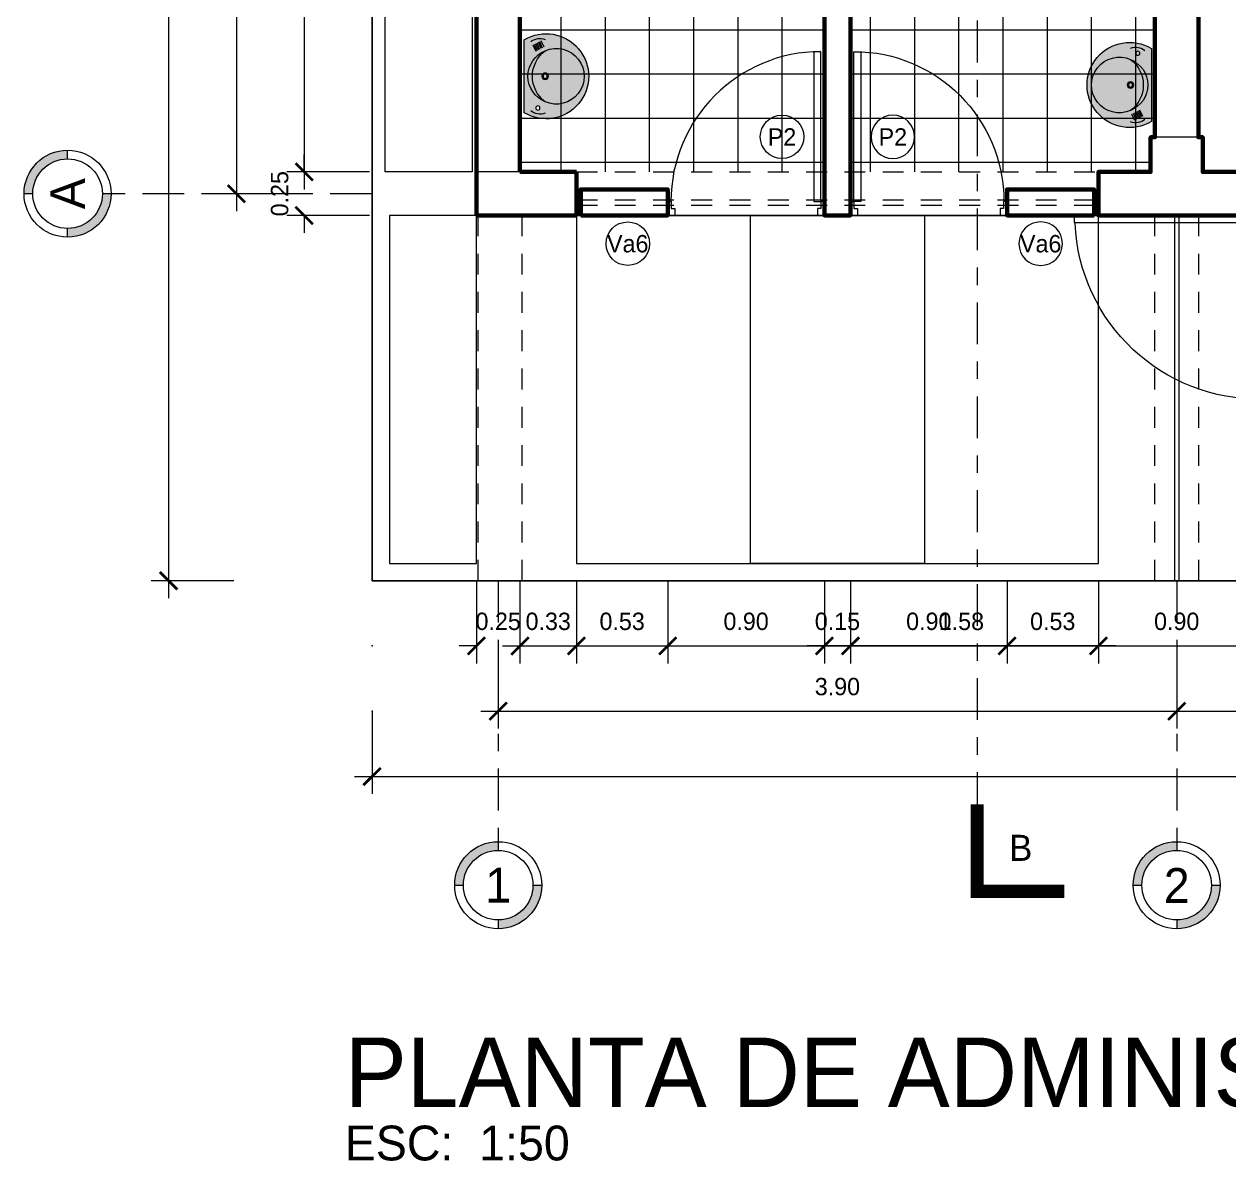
# Model space of a CAD drawing. Header units: millimetres. Extents: x 84 to 2740, y 103 to 1679.
# Drawn here: x 84.8 to 91.73, y 125.68 to 132.21 of the extents above; entities that cross this region are included whole.
import ezdxf
from ezdxf.enums import TextEntityAlignment as Align

# ---------------------------------------------------------------- set-up
doc = ezdxf.new("R2010")
doc.units = ezdxf.units.MM
doc.linetypes.add('ACAD_ISO02W100', pattern=[15, 12, -3])
doc.linetypes.add('ACAD_ISO04W100', pattern=[30, 24, -3, 0, -3])
for name, color, linetype, lineweight in [('A- APARATOS SANITARIOS', 180, 'Continuous', 5), ('A-APARTO.SANITARIOS', 170, 'Continuous', 5), ('A-BURBUJA DE VANOS', 32, 'Continuous', 5), ('A-CERAMICA', 142, 'Continuous', 5), ('A-COLUMNAS.', 52, 'Continuous', 5), ('A-COTAS EXTERIORES', 30, 'Continuous', 5), ('A-EJES', 144, 'ACAD_ISO04W100', 5), ('A-LINEA DE CORTE', 102, 'ACAD_ISO04W100', 5), ('A-MUROS ALTOS', 164, 'Continuous', 60), ('A-PROYECCION', 50, 'ACAD_ISO02W100', 5), ('A-PUERTAS', 36, 'Continuous', 5), ('A-VEREDA', 86, 'Continuous', 5)]:
    doc.layers.add(name, color=color, linetype=linetype, lineweight=lineweight)
doc.styles.add('ROYER', font='')
doc.styles.get('ROYER').set_extended_font_data('Bahnschrift Light')
doc.dimstyles.new('ROYER_50_PLANTA', dxfattribs={"dimtxt": 0.1, "dimasz": 0.1, "dimexe": 0.1, "dimexo": 0, "dimgap": 0.09, "dimtad": 1, "dimzin": 0, "dimdsep": 46, "dimtxsty": 'ROYER', "dimblk": 'ARCHTICK', "dimcen": 0.09, "dimdle": 0.1, "dimclrd": 256, "dimclre": 256, "dimadec": 0, "dimazin": 0, "dimtfac": 1, "dimtix": 1, "dimtofl": 0, "dimtmove": 0, "dimatfit": 3, "dimfxl": 0.375, "dimfxlon": 1, "dimtolj": 1, "dimtzin": 0, "dimlwd": -1, "dimlwe": -1, "dimarcsym": 0})

# ---------------------------------------------------------------- blocks, each defined once
blk = doc.blocks.new('*U12')
at = {"layer": 'A-PUERTAS'}
for points in [[(0.86, 0), (0.86, 0.86), (0.82, 0.86), (0.82, 0)], [(0.02, -0.04), (0.02, -0.08), (-0.02, -0.08), (-0.02, 0), (0, 0), (0, -0.04)], [(0.84, -0.04), (0.84, -0.08), (0.88, -0.08), (0.88, 0), (0.86, 0), (0.86, -0.04)]]:
    blk.add_lwpolyline(points, close=True, dxfattribs=at)
blk.add_arc((0.86, 0), 0.862, 90, 180, dxfattribs=at)
blk = doc.blocks.new('*U4')
at = {"layer": 'A-PUERTAS'}
for points in [[(0.02, 0), (-1.04, 0), (-1.04, 0.04), (0.02, 0.04)], [(0.04, -0.04), (0.04, -0.08), (0, -0.08), (0, 0), (0.02, 0), (0.02, -0.04)], [(1.06, -0.04), (1.06, -0.08), (1.1, -0.08), (1.1, 0), (1.08, 0), (1.08, -0.04)]]:
    blk.add_lwpolyline(points, close=True, dxfattribs=at)
blk.add_arc((0.0215, -0.0005), 1.0565, 0.02611, 177.5854, dxfattribs=at)
blk = doc.blocks.new('LAVADERO DE BAÑO')
for p, q in [((0.1465, 0.0741), (0.1829, 0.058)), ((0.1507, 0.0818), (0.1871, 0.0657)), ((0.1549, 0.0895), (0.1913, 0.0734)), ((0.1591, 0.0972), (0.1955, 0.0811)), ((0.1619, 0.1048), (0.1983, 0.0888)), ((0.1668, 0.1139), (0.2032, 0.0979)), ((-0.21, 0), (0.21, 0)), ((0.1424, 0.0678), (0.1787, 0.0517))]:
    blk.add_line(p, q)
for centre, radius in [((0, 0.12), 0.0185), ((-0.1825, 0.0782), 0.0118), ((0, 0.12), 0.0123)]:
    blk.add_circle(centre, radius)
for centre, radius, start, end in [((0, 0.1255), 0.2446, 329.14395, 210.85605), ((0, 0.1843), 0.16, 336.31061, 203.68939), ((-0.1347, 0.09), 0.0828, 159.12282, 219.82627), ((0, 0.1793), 0.1581, 202.02504, 337.97496), ((0, 0.23), 0.1832, 216.88541, 323.11459), ((0.1347, 0.09), 0.0828, 320.17373, 20.87718)]:
    blk.add_arc(centre, radius, start, end)
blk = doc.blocks.new('LAVADERO DEL BAÑO1')
h = blk.add_hatch(color=256)
h.dxf.hatch_style = 1
edge = h.paths.add_edge_path(flags=16)
edge.add_arc((0.12, 0), 0.0185, 0, 360)
edge = h.paths.add_edge_path(flags=16)
edge.add_arc((0.12, 0), 0.0123, 0, 360)
edge = h.paths.add_edge_path(flags=16)
edge.add_line((0.0678, 0.1424), (0.0517, 0.1787))
edge = h.paths.add_edge_path(flags=16)
edge.add_line((0.0741, 0.1465), (0.058, 0.1829))
edge = h.paths.add_edge_path(flags=16)
edge.add_line((0.0818, 0.1507), (0.0657, 0.1871))
edge = h.paths.add_edge_path(flags=16)
edge.add_line((0.0895, 0.1549), (0.0734, 0.1913))
edge = h.paths.add_edge_path(flags=16)
edge.add_line((0.0972, 0.1591), (0.0811, 0.1955))
edge = h.paths.add_edge_path(flags=16)
edge.add_line((0.1048, 0.1619), (0.0888, 0.1983))
edge = h.paths.add_edge_path(flags=16)
edge.add_line((0.1139, 0.1668), (0.0979, 0.2032))
edge = h.paths.add_edge_path(flags=17)
edge.add_line((0, -0.21), (0, 0.21))
edge = h.paths.add_edge_path()
edge.add_arc((0.1255, 0), 0.2446, 239.14395, 480.85605)
edge = h.paths.add_edge_path(flags=16)
edge.add_arc((0.09, 0.1347), 0.0828, 69.12282, 129.82627)
edge = h.paths.add_edge_path(flags=16)
edge.add_arc((0.0782, -0.1825), 0.0118, 0, 360)
edge = h.paths.add_edge_path(flags=16)
edge.add_arc((0.09, -0.1347), 0.0828, 230.17373, 290.87718)
edge = h.paths.add_edge_path(flags=16)
edge.add_arc((0.1793, 0), 0.1581, 112.02504, 247.97496)
edge = h.paths.add_edge_path(flags=16)
edge.add_arc((0.23, 0), 0.1832, 126.88541, 233.11459)
edge = h.paths.add_edge_path(flags=16)
edge.add_arc((0.1843, 0), 0.16, 246.31061, 473.68939)
at = {"true_color": 0xffffff}
h = blk.add_hatch(color=7, dxfattribs=at)
h.dxf.hatch_style = 1
h.paths.add_polyline_path([(0, 0.21), (0, -0.21, 1.762325)])
h.paths.add_polyline_path([(0.12, 0.1465, -1.530765), (0.12, -0.1465, -0.674191)], flags=16)
h.paths.add_polyline_path([(0.1385, 0, -1), (0.1015, 0, -1)], flags=0)
h.paths.add_polyline_path([(0.1323, 0, -1), (0.1077, 0, -1)], flags=0)
h.paths.add_polyline_path([(0.09, -0.1825, -1), (0.0664, -0.1825, -1)], flags=16)
h.paths.add_polyline_path([(0.12, 0.1465, 0.674191), (0.12, -0.1465, -0.499831)], flags=16)
h.paths.add_polyline_path([(0.12, 0.1465, 0.499831), (0.12, -0.1465, 1.530765)], flags=16)
at = {"ltscale": 0.05, "xscale": -1, "rotation": 270}
blk.add_blockref('LAVADERO DE BAÑO', (0, 0), dxfattribs=at)
blk = doc.blocks.new('*U22')
at = {"layer": 'A-EJES'}
h = blk.add_hatch(color=256, dxfattribs=at)
h.dxf.hatch_style = 1
h.paths.add_polyline_path([(0, -12.85), (0, -12.9, 0.414214), (0.25, -12.65), (0.2, -12.65, -0.414214)], flags=17)
h.paths.add_polyline_path([(-0.25, -12.65), (-0.2, -12.65, -0.414214), (0, -12.45), (0, -12.4, 0.414214)])
at = {"layer": 'A-EJES', "ltscale": 0.01}
blk.add_line((0, -10.9), (0, -12.4), dxfattribs=at)
at = {"layer": 'A-EJES'}
for p, q in [((0, -12.4), (0, -12.45)), ((-0.25, -12.65), (-0.2, -12.65)), ((0.2, -12.65), (0.25, -12.65)), ((0, -12.85), (0, -12.9))]:
    blk.add_line(p, q, dxfattribs=at)
for radius in [0.25, 0.2]:
    blk.add_circle((0, -12.65), radius, dxfattribs=at)
at = {"layer": 'A-EJES', "style": 'ROYER'}
for tag, p in [('EJE1', (0, 1.75)), ('EJE2', (0, -12.65))]:
    blk.add_attdef(tag, text='', height=0.2, dxfattribs=at).set_placement(p, align=Align.MIDDLE)
blk = doc.blocks.new('_ArchTick')
at = {"color": 0, "linetype": 'ByBlock', "const_width": 0.15}
blk.add_lwpolyline([(-0.5, -0.5), (0.5, 0.5)], dxfattribs=at)
blk = doc.blocks.new('*D54')
at = {"layer": 'A-COTAS EXTERIORES', "transparency": 16777216}
for p, q in [((89.4038, 129.0136), (89.4038, 128.5386)), ((89.5538, 129.0136), (89.5538, 128.5386)), ((89.4038, 128.6386), (89.3038, 128.6386)), ((89.5538, 128.6386), (89.6538, 128.6386))]:
    blk.add_line(p, q, dxfattribs=at)
at = {"layer": 'Defpoints', "color": 0, "transparency": 16777216}
for p in [(89.4038, 131.1136), (89.5538, 131.1136), (89.5538, 128.6386)]:
    blk.add_point(p, dxfattribs=at)
at = {"layer": 'A-COTAS EXTERIORES', "transparency": 16777216, "xscale": 0.1, "yscale": 0.1, "zscale": 0.1}
blk.add_blockref('_ArchTick', (89.4038, 128.6386), dxfattribs=at)
at = {"layer": 'A-COTAS EXTERIORES', "transparency": 16777216, "xscale": 0.1, "yscale": 0.1, "zscale": 0.1, "rotation": 180}
blk.add_blockref('_ArchTick', (89.5538, 128.6386), dxfattribs=at)
at = {"layer": 'A-COTAS EXTERIORES', "color": 0, "transparency": 16777216, "insert": (89.4788, 128.7797), "char_height": 0.1, "attachment_point": 5, "style": 'ROYER'}
blk.add_mtext('\\A1;0.15', dxfattribs=at)
blk = doc.blocks.new('*D55')
at = {"layer": 'A-COTAS EXTERIORES', "transparency": 16777216}
for p, q in [((90.4538, 129.0136), (90.4538, 128.5386)), ((90.9788, 129.0136), (90.9788, 128.5386)), ((90.3538, 128.6386), (91.0788, 128.6386))]:
    blk.add_line(p, q, dxfattribs=at)
at = {"layer": 'Defpoints', "color": 0, "transparency": 16777216}
for p in [(90.4538, 131.1136), (90.9788, 131.1136), (90.9788, 128.6386)]:
    blk.add_point(p, dxfattribs=at)
at = {"layer": 'A-COTAS EXTERIORES', "transparency": 16777216, "xscale": 0.1, "yscale": 0.1, "zscale": 0.1, "rotation": 180}
blk.add_blockref('_ArchTick', (90.4538, 128.6386), dxfattribs=at)
at = {"layer": 'A-COTAS EXTERIORES', "transparency": 16777216, "xscale": 0.1, "yscale": 0.1, "zscale": 0.1}
blk.add_blockref('_ArchTick', (90.9788, 128.6386), dxfattribs=at)
at = {"layer": 'A-COTAS EXTERIORES', "color": 0, "transparency": 16777216, "insert": (90.7163, 128.7797), "char_height": 0.1, "attachment_point": 5, "style": 'ROYER'}
blk.add_mtext('\\A1;0.53', dxfattribs=at)
blk = doc.blocks.new('*D65')
at = {"layer": 'A-COTAS EXTERIORES', "transparency": 16777216}
for p, q in [((87.5288, 140.6636), (87.5288, 140.7636)), ((91.4288, 140.2886), (91.4288, 140.7636)), ((87.4288, 140.6636), (91.5288, 140.6636))]:
    blk.add_line(p, q, dxfattribs=at)
at = {"layer": 'Defpoints', "color": 0, "transparency": 16777216}
for p in [(87.5288, 140.6636), (91.4288, 140.6636), (91.4288, 131.1136)]:
    blk.add_point(p, dxfattribs=at)
at = {"layer": 'A-COTAS EXTERIORES', "transparency": 16777216, "xscale": 0.1, "yscale": 0.1, "zscale": 0.1, "rotation": 180}
blk.add_blockref('_ArchTick', (87.5288, 140.6636), dxfattribs=at)
at = {"layer": 'A-COTAS EXTERIORES', "transparency": 16777216, "xscale": 0.1, "yscale": 0.1, "zscale": 0.1}
blk.add_blockref('_ArchTick', (91.4288, 140.6636), dxfattribs=at)
at = {"layer": 'A-COTAS EXTERIORES', "color": 0, "transparency": 16777216, "insert": (89.4788, 140.8047), "char_height": 0.1, "attachment_point": 5, "style": 'ROYER'}
blk.add_mtext('\\A1;3.90', dxfattribs=at)
blk = doc.blocks.new('*D66')
at = {"layer": 'A-COTAS EXTERIORES', "transparency": 16777216}
for p, q in [((91.4288, 140.2886), (91.4288, 140.7636)), ((95.3288, 140.2886), (95.3288, 140.7636)), ((91.3288, 140.6636), (95.4288, 140.6636))]:
    blk.add_line(p, q, dxfattribs=at)
at = {"layer": 'Defpoints', "color": 0, "transparency": 16777216}
for p in [(95.3288, 140.6636), (95.3288, 139.9136), (91.4288, 131.1136)]:
    blk.add_point(p, dxfattribs=at)
at = {"layer": 'A-COTAS EXTERIORES', "transparency": 16777216, "xscale": 0.1, "yscale": 0.1, "zscale": 0.1, "rotation": 180}
blk.add_blockref('_ArchTick', (91.4288, 140.6636), dxfattribs=at)
at = {"layer": 'A-COTAS EXTERIORES', "transparency": 16777216, "xscale": 0.1, "yscale": 0.1, "zscale": 0.1}
blk.add_blockref('_ArchTick', (95.3288, 140.6636), dxfattribs=at)
at = {"layer": 'A-COTAS EXTERIORES', "color": 0, "transparency": 16777216, "insert": (93.3788, 140.8047), "char_height": 0.1, "attachment_point": 5, "style": 'ROYER'}
blk.add_mtext('\\A1;3.90', dxfattribs=at)
blk = doc.blocks.new('*D44')
at = {"layer": 'A-COTAS EXTERIORES', "transparency": 16777216}
for p, q in [((87.4038, 129.0136), (87.4038, 128.5386)), ((87.6538, 129.0136), (87.6538, 128.5386)), ((87.4038, 128.6386), (87.3038, 128.6386)), ((87.6538, 128.6386), (87.7538, 128.6386))]:
    blk.add_line(p, q, dxfattribs=at)
at = {"layer": 'Defpoints', "color": 0, "transparency": 16777216}
for p in [(87.4038, 131.3636), (87.6538, 131.3636), (87.6538, 128.6386)]:
    blk.add_point(p, dxfattribs=at)
at = {"layer": 'A-COTAS EXTERIORES', "transparency": 16777216, "xscale": 0.1, "yscale": 0.1, "zscale": 0.1}
blk.add_blockref('_ArchTick', (87.4038, 128.6386), dxfattribs=at)
at = {"layer": 'A-COTAS EXTERIORES', "transparency": 16777216, "xscale": 0.1, "yscale": 0.1, "zscale": 0.1, "rotation": 180}
blk.add_blockref('_ArchTick', (87.6538, 128.6386), dxfattribs=at)
at = {"layer": 'A-COTAS EXTERIORES', "color": 0, "transparency": 16777216, "insert": (87.5288, 128.7797), "char_height": 0.1, "attachment_point": 5, "style": 'ROYER'}
blk.add_mtext('\\A1;0.25', dxfattribs=at)
blk = doc.blocks.new('*D76')
at = {"layer": 'A-COTAS EXTERIORES', "transparency": 16777216}
for p, q in [((87.6538, 129.0136), (87.6538, 128.5386)), ((87.9788, 129.0136), (87.9788, 128.5386)), ((87.5538, 128.6386), (88.0788, 128.6386))]:
    blk.add_line(p, q, dxfattribs=at)
at = {"layer": 'Defpoints', "color": 0, "transparency": 16777216}
for p in [(87.6538, 131.3636), (87.9788, 131.3636), (87.9788, 128.6386)]:
    blk.add_point(p, dxfattribs=at)
at = {"layer": 'A-COTAS EXTERIORES', "transparency": 16777216, "xscale": 0.1, "yscale": 0.1, "zscale": 0.1, "rotation": 180}
blk.add_blockref('_ArchTick', (87.6538, 128.6386), dxfattribs=at)
at = {"layer": 'A-COTAS EXTERIORES', "transparency": 16777216, "xscale": 0.1, "yscale": 0.1, "zscale": 0.1}
blk.add_blockref('_ArchTick', (87.9788, 128.6386), dxfattribs=at)
at = {"layer": 'A-COTAS EXTERIORES', "color": 0, "transparency": 16777216, "insert": (87.8163, 128.7797), "char_height": 0.1, "attachment_point": 5, "style": 'ROYER'}
blk.add_mtext('\\A1;0.33', dxfattribs=at)
blk = doc.blocks.new('*D77')
at = {"layer": 'A-COTAS EXTERIORES', "transparency": 16777216}
for p, q in [((87.9788, 129.0136), (87.9788, 128.5386)), ((88.5038, 129.0136), (88.5038, 128.5386)), ((87.8788, 128.6386), (88.6038, 128.6386))]:
    blk.add_line(p, q, dxfattribs=at)
at = {"layer": 'Defpoints', "color": 0, "transparency": 16777216}
for p in [(87.9788, 131.3636), (88.5038, 131.1136), (88.5038, 128.6386)]:
    blk.add_point(p, dxfattribs=at)
at = {"layer": 'A-COTAS EXTERIORES', "transparency": 16777216, "xscale": 0.1, "yscale": 0.1, "zscale": 0.1, "rotation": 180}
blk.add_blockref('_ArchTick', (87.9788, 128.6386), dxfattribs=at)
at = {"layer": 'A-COTAS EXTERIORES', "transparency": 16777216, "xscale": 0.1, "yscale": 0.1, "zscale": 0.1}
blk.add_blockref('_ArchTick', (88.5038, 128.6386), dxfattribs=at)
at = {"layer": 'A-COTAS EXTERIORES', "color": 0, "transparency": 16777216, "insert": (88.2413, 128.7797), "char_height": 0.1, "attachment_point": 5, "style": 'ROYER'}
blk.add_mtext('\\A1;0.53', dxfattribs=at)
blk = doc.blocks.new('*D78')
at = {"layer": 'A-COTAS EXTERIORES', "transparency": 16777216}
for p, q in [((88.5038, 129.0136), (88.5038, 128.5386)), ((89.4038, 129.0136), (89.4038, 128.5386)), ((88.4038, 128.6386), (89.5038, 128.6386))]:
    blk.add_line(p, q, dxfattribs=at)
at = {"layer": 'Defpoints', "color": 0, "transparency": 16777216}
for p in [(88.5038, 131.1136), (89.4038, 131.1136), (89.4038, 128.6386)]:
    blk.add_point(p, dxfattribs=at)
at = {"layer": 'A-COTAS EXTERIORES', "transparency": 16777216, "xscale": 0.1, "yscale": 0.1, "zscale": 0.1, "rotation": 180}
blk.add_blockref('_ArchTick', (88.5038, 128.6386), dxfattribs=at)
at = {"layer": 'A-COTAS EXTERIORES', "transparency": 16777216, "xscale": 0.1, "yscale": 0.1, "zscale": 0.1}
blk.add_blockref('_ArchTick', (89.4038, 128.6386), dxfattribs=at)
at = {"layer": 'A-COTAS EXTERIORES', "color": 0, "transparency": 16777216, "insert": (88.9538, 128.7797), "char_height": 0.1, "attachment_point": 5, "style": 'ROYER'}
blk.add_mtext('\\A1;0.90', dxfattribs=at)
blk = doc.blocks.new('*D79')
at = {"layer": 'A-COTAS EXTERIORES', "transparency": 16777216}
for p, q in [((89.5538, 129.0136), (89.5538, 128.5386)), ((90.4538, 129.0136), (90.4538, 128.5386)), ((89.4538, 128.6386), (90.5538, 128.6386))]:
    blk.add_line(p, q, dxfattribs=at)
at = {"layer": 'Defpoints', "color": 0, "transparency": 16777216}
for p in [(89.5538, 131.1136), (90.4538, 131.1136), (90.4538, 128.6386)]:
    blk.add_point(p, dxfattribs=at)
at = {"layer": 'A-COTAS EXTERIORES', "transparency": 16777216, "xscale": 0.1, "yscale": 0.1, "zscale": 0.1, "rotation": 180}
blk.add_blockref('_ArchTick', (89.5538, 128.6386), dxfattribs=at)
at = {"layer": 'A-COTAS EXTERIORES', "transparency": 16777216, "xscale": 0.1, "yscale": 0.1, "zscale": 0.1}
blk.add_blockref('_ArchTick', (90.4538, 128.6386), dxfattribs=at)
at = {"layer": 'A-COTAS EXTERIORES', "color": 0, "transparency": 16777216, "insert": (90.0038, 128.7797), "char_height": 0.1, "attachment_point": 5, "style": 'ROYER'}
blk.add_mtext('\\A1;0.90', dxfattribs=at)
blk = doc.blocks.new('*D80')
at = {"layer": 'A-COTAS EXTERIORES', "transparency": 16777216}
for p, q in [((89.4038, 129.0136), (89.4038, 128.5386)), ((90.9788, 129.0136), (90.9788, 128.5386)), ((91.0788, 128.6386), (89.3038, 128.6386))]:
    blk.add_line(p, q, dxfattribs=at)
at = {"layer": 'Defpoints', "color": 0, "transparency": 16777216}
for p in [(89.4038, 136.1136), (90.9788, 131.1136), (89.4038, 128.6386)]:
    blk.add_point(p, dxfattribs=at)
at = {"layer": 'A-COTAS EXTERIORES', "transparency": 16777216, "xscale": 0.1, "yscale": 0.1, "zscale": 0.1, "rotation": 180}
blk.add_blockref('_ArchTick', (89.4038, 128.6386), dxfattribs=at)
at = {"layer": 'A-COTAS EXTERIORES', "transparency": 16777216, "xscale": 0.1, "yscale": 0.1, "zscale": 0.1}
blk.add_blockref('_ArchTick', (90.9788, 128.6386), dxfattribs=at)
at = {"layer": 'A-COTAS EXTERIORES', "color": 0, "transparency": 16777216, "insert": (90.1913, 128.7797), "char_height": 0.1, "attachment_point": 5, "style": 'ROYER'}
blk.add_mtext('\\A1;1.58', dxfattribs=at)
blk = doc.blocks.new('*D92')
at = {"layer": 'A-COTAS EXTERIORES', "transparency": 16777216}
for p, q in [((87.5288, 128.6386), (87.5288, 128.1636)), ((91.4288, 128.6386), (91.4288, 128.1636)), ((87.4288, 128.2636), (91.5288, 128.2636))]:
    blk.add_line(p, q, dxfattribs=at)
at = {"layer": 'Defpoints', "color": 0, "transparency": 16777216}
for p in [(87.5288, 129.0136), (91.4288, 129.0136), (91.4288, 128.2636)]:
    blk.add_point(p, dxfattribs=at)
at = {"layer": 'A-COTAS EXTERIORES', "transparency": 16777216, "xscale": 0.1, "yscale": 0.1, "zscale": 0.1, "rotation": 180}
blk.add_blockref('_ArchTick', (87.5288, 128.2636), dxfattribs=at)
at = {"layer": 'A-COTAS EXTERIORES', "transparency": 16777216, "xscale": 0.1, "yscale": 0.1, "zscale": 0.1}
blk.add_blockref('_ArchTick', (91.4288, 128.2636), dxfattribs=at)
at = {"layer": 'A-COTAS EXTERIORES', "color": 0, "transparency": 16777216, "insert": (89.4788, 128.4047), "char_height": 0.1, "attachment_point": 5, "style": 'ROYER'}
blk.add_mtext('\\A1;3.90', dxfattribs=at)
blk = doc.blocks.new('*D93')
at = {"layer": 'A-COTAS EXTERIORES', "transparency": 16777216}
for p, q in [((91.4288, 128.6386), (91.4288, 128.1636)), ((95.3288, 128.2636), (95.3288, 128.3636)), ((91.3288, 128.2636), (95.4288, 128.2636))]:
    blk.add_line(p, q, dxfattribs=at)
at = {"layer": 'Defpoints', "color": 0, "transparency": 16777216}
for p in [(91.4288, 129.0136), (95.3288, 128.2636), (95.3288, 128.2636)]:
    blk.add_point(p, dxfattribs=at)
at = {"layer": 'A-COTAS EXTERIORES', "transparency": 16777216, "xscale": 0.1, "yscale": 0.1, "zscale": 0.1, "rotation": 180}
blk.add_blockref('_ArchTick', (91.4288, 128.2636), dxfattribs=at)
at = {"layer": 'A-COTAS EXTERIORES', "transparency": 16777216, "xscale": 0.1, "yscale": 0.1, "zscale": 0.1}
blk.add_blockref('_ArchTick', (95.3288, 128.2636), dxfattribs=at)
at = {"layer": 'A-COTAS EXTERIORES', "color": 0, "transparency": 16777216, "insert": (93.3788, 128.4047), "char_height": 0.1, "attachment_point": 5, "style": 'ROYER'}
blk.add_mtext('\\A1;3.90', dxfattribs=at)
blk = doc.blocks.new('*D102')
at = {"layer": 'A-COTAS EXTERIORES', "transparency": 16777216}
for p, q in [((86.414, 131.3636), (86.414, 131.4636)), ((86.789, 131.3636), (86.314, 131.3636)), ((86.789, 131.1136), (86.314, 131.1136)), ((86.414, 131.1136), (86.414, 131.0136))]:
    blk.add_line(p, q, dxfattribs=at)
at = {"layer": 'Defpoints', "color": 0, "transparency": 16777216}
for p in [(87.4038, 131.3636), (86.414, 131.1136), (87.4144, 131.1136)]:
    blk.add_point(p, dxfattribs=at)
at = {"layer": 'A-COTAS EXTERIORES', "transparency": 16777216, "xscale": 0.1, "yscale": 0.1, "zscale": 0.1}
for p, rotation in [((86.414, 131.3636), 270), ((86.414, 131.1136), 90)]:
    blk.add_blockref('_ArchTick', p, dxfattribs=dict(at, rotation=rotation))
at = {"layer": 'A-COTAS EXTERIORES', "color": 0, "transparency": 16777216, "insert": (86.273, 131.2386), "char_height": 0.1, "attachment_point": 5, "rotation": 90, "style": 'ROYER'}
blk.add_mtext('\\A1;0.25', dxfattribs=at)
blk = doc.blocks.new('*D103')
at = {"layer": 'A-COTAS EXTERIORES', "transparency": 16777216}
for p, q in [((86.8038, 128.2636), (86.8038, 127.7886)), ((111.6538, 128.2636), (111.6538, 127.7886)), ((86.7038, 127.8886), (111.7538, 127.8886))]:
    blk.add_line(p, q, dxfattribs=at)
at = {"layer": 'Defpoints', "color": 0, "transparency": 16777216}
for p in [(86.8038, 129.0136), (111.6538, 129.0136), (111.6538, 127.8886)]:
    blk.add_point(p, dxfattribs=at)
at = {"layer": 'A-COTAS EXTERIORES', "transparency": 16777216, "xscale": 0.1, "yscale": 0.1, "zscale": 0.1, "rotation": 180}
blk.add_blockref('_ArchTick', (86.8038, 127.8886), dxfattribs=at)
at = {"layer": 'A-COTAS EXTERIORES', "transparency": 16777216, "xscale": 0.1, "yscale": 0.1, "zscale": 0.1}
blk.add_blockref('_ArchTick', (111.6538, 127.8886), dxfattribs=at)
at = {"layer": 'A-COTAS EXTERIORES', "color": 0, "transparency": 16777216, "insert": (99.2288, 128.0297), "char_height": 0.1, "attachment_point": 5, "style": 'ROYER'}
blk.add_mtext('\\A1;24.85', dxfattribs=at)
blk = doc.blocks.new('*U26')
at = {"layer": 'A-EJES'}
h = blk.add_hatch(color=256, dxfattribs=at)
h.dxf.hatch_style = 1
h.paths.add_polyline_path([(0.2, 1.75), (0.25, 1.75, 0.414214), (0, 2), (0, 1.95, -0.414214)], flags=17)
h.paths.add_polyline_path([(0, 1.5), (0, 1.55, -0.414214), (-0.2, 1.75), (-0.25, 1.75, 0.414214)])
for p, q in [((0, 1.95), (0, 2)), ((-0.25, 1.75), (-0.2, 1.75)), ((0.2, 1.75), (0.25, 1.75)), ((0, 1.5), (0, 1.55))]:
    blk.add_line(p, q, dxfattribs=at)
at = {"layer": 'A-EJES', "ltscale": 0.01}
blk.add_line((0, 0), (0, 1.5), dxfattribs=at)
at = {"layer": 'A-EJES'}
for radius in [0.25, 0.2]:
    blk.add_circle((0, 1.75), radius, dxfattribs=at)
at = {"layer": 'A-EJES', "style": 'ROYER'}
for tag, p in [('EJE1', (0, 1.75)), ('EJE2', (0, -26.6))]:
    blk.add_attdef(tag, text='', height=0.2, dxfattribs=at).set_placement(p, align=Align.MIDDLE)
blk = doc.blocks.new('*D104')
at = {"layer": 'A-COTAS EXTERIORES', "transparency": 16777216}
for p, q in [((86.414, 134.7136), (86.414, 131.2636)), ((86.789, 134.6136), (86.314, 134.6136)), ((86.789, 131.3636), (86.314, 131.3636))]:
    blk.add_line(p, q, dxfattribs=at)
at = {"layer": 'Defpoints', "color": 0, "transparency": 16777216}
for p in [(88.2538, 134.6136), (86.414, 131.3636), (87.6538, 131.3636)]:
    blk.add_point(p, dxfattribs=at)
at = {"layer": 'A-COTAS EXTERIORES', "transparency": 16777216, "xscale": 0.1, "yscale": 0.1, "zscale": 0.1}
for p, rotation in [((86.414, 134.6136), 90), ((86.414, 131.3636), 270)]:
    blk.add_blockref('_ArchTick', p, dxfattribs=dict(at, rotation=rotation))
at = {"layer": 'A-COTAS EXTERIORES', "color": 0, "transparency": 16777216, "insert": (86.273, 132.9886), "char_height": 0.1, "attachment_point": 5, "rotation": 90, "style": 'ROYER'}
blk.add_mtext('\\A1;3.25', dxfattribs=at)
blk = doc.blocks.new('*D105')
at = {"layer": 'A-COTAS EXTERIORES', "transparency": 16777216}
for p, q in [((86.0242, 138.9886), (86.0242, 131.1386)), ((86.3992, 138.8886), (85.9242, 138.8886)), ((86.3992, 131.2386), (85.9242, 131.2386))]:
    blk.add_line(p, q, dxfattribs=at)
at = {"layer": 'Defpoints', "color": 0, "transparency": 16777216}
for p in [(87.6913, 138.8886), (86.0242, 131.2386), (87.6913, 131.2386)]:
    blk.add_point(p, dxfattribs=at)
at = {"layer": 'A-COTAS EXTERIORES', "transparency": 16777216, "xscale": 0.1, "yscale": 0.1, "zscale": 0.1}
for p, rotation in [((86.0242, 138.8886), 90), ((86.0242, 131.2386), 270)]:
    blk.add_blockref('_ArchTick', p, dxfattribs=dict(at, rotation=rotation))
at = {"layer": 'A-COTAS EXTERIORES', "color": 0, "transparency": 16777216, "insert": (85.8832, 135.0636), "char_height": 0.1, "attachment_point": 5, "rotation": 90, "style": 'ROYER'}
blk.add_mtext('\\A1;7.65', dxfattribs=at)
blk = doc.blocks.new('*D43')
at = {"layer": 'A-COTAS EXTERIORES', "transparency": 16777216}
for p, q in [((85.6344, 139.1136), (85.6344, 128.9136)), ((86.0094, 139.0136), (85.5344, 139.0136)), ((86.0094, 129.0136), (85.5344, 129.0136))]:
    blk.add_line(p, q, dxfattribs=at)
at = {"layer": 'Defpoints', "color": 0, "transparency": 16777216}
for p in [(86.9038, 139.0136), (85.6344, 129.0136), (86.9169, 129.0136)]:
    blk.add_point(p, dxfattribs=at)
at = {"layer": 'A-COTAS EXTERIORES', "transparency": 16777216, "xscale": 0.1, "yscale": 0.1, "zscale": 0.1}
for p, rotation in [((85.6344, 139.0136), 90), ((85.6344, 129.0136), 270)]:
    blk.add_blockref('_ArchTick', p, dxfattribs=dict(at, rotation=rotation))
at = {"layer": 'A-COTAS EXTERIORES', "color": 0, "transparency": 16777216, "insert": (85.4934, 134.0136), "char_height": 0.1, "attachment_point": 5, "rotation": 90, "style": 'ROYER'}
blk.add_mtext('\\A1;10.00', dxfattribs=at)
blk = doc.blocks.new('*U30')
at = {"layer": 'A-LINEA DE CORTE', "ltscale": 0.01}
blk.add_lwpolyline([(0, 14.1854), (0, 0.5)], dxfattribs=at)
at = {"layer": 'A-LINEA DE CORTE', "const_width": 0.075}
blk.add_lwpolyline([(0, 0.5), (0, 0), (0.5, 0)], dxfattribs=at)
at = {"layer": 'A-LINEA DE CORTE', "style": 'ROYER'}
for tag, p in [('CORTE1', (0.25, 14.4354)), ('CORTE2', (0.25, 0.25))]:
    blk.add_attdef(tag, text='', height=0.15, dxfattribs=at).set_placement(p, align=Align.MIDDLE)
blk = doc.blocks.new('BURBUJA DE VANO')
at = {"layer": 'A-BURBUJA DE VANOS'}
blk.add_circle((0, 0), 0.125, dxfattribs=at)
at = {"layer": 'A-BURBUJA DE VANOS', "style": 'ROYER'}
blk.add_attdef('VANO', text='', height=0.1, dxfattribs=at).set_placement((0, 0), align=Align.MIDDLE)
blk = doc.blocks.new('NOMBRE DE PLANO')
at = {"layer": 'A-BURBUJA DE VANOS', "style": 'ROYER'}
for tag, p, height in [('NOMBRE', (0, 0), 0.4), ('ESCALA', (0, -0.3064), 0.2)]:
    blk.add_attdef(tag, p, '', height=height, dxfattribs=at)
blk = doc.blocks.new('*D49')
at = {"layer": 'A-COTAS EXTERIORES', "transparency": 16777216}
for p, q in [((86.0242, 138.9886), (86.0242, 131.1386)), ((86.3992, 138.8886), (85.9242, 138.8886)), ((86.3992, 131.2386), (85.9242, 131.2386))]:
    blk.add_line(p, q, dxfattribs=at)
at = {"layer": 'Defpoints', "color": 0, "transparency": 16777216}
for p in [(87.6913, 138.8886), (86.0242, 131.2386), (87.6913, 131.2386)]:
    blk.add_point(p, dxfattribs=at)
at = {"layer": 'A-COTAS EXTERIORES', "transparency": 16777216, "xscale": 0.1, "yscale": 0.1, "zscale": 0.1}
for p, rotation in [((86.0242, 138.8886), 90), ((86.0242, 131.2386), 270)]:
    blk.add_blockref('_ArchTick', p, dxfattribs=dict(at, rotation=rotation))
at = {"layer": 'A-COTAS EXTERIORES', "color": 0, "transparency": 16777216, "insert": (85.8832, 135.0636), "char_height": 0.1, "attachment_point": 5, "rotation": 90, "style": 'ROYER'}
blk.add_mtext('\\A1;7.65', dxfattribs=at)
blk = doc.blocks.new('*D48')
at = {"layer": 'A-COTAS EXTERIORES', "transparency": 16777216}
for p, q in [((90.9788, 129.0136), (90.9788, 128.5386)), ((91.8788, 129.0136), (91.8788, 128.5386)), ((90.8788, 128.6386), (91.9788, 128.6386))]:
    blk.add_line(p, q, dxfattribs=at)
at = {"layer": 'Defpoints', "color": 0, "transparency": 16777216}
for p in [(91.8788, 131.1136), (90.9788, 129.0136), (91.8788, 128.6386)]:
    blk.add_point(p, dxfattribs=at)
at = {"layer": 'A-COTAS EXTERIORES', "transparency": 16777216, "xscale": 0.1, "yscale": 0.1, "zscale": 0.1, "rotation": 180}
blk.add_blockref('_ArchTick', (90.9788, 128.6386), dxfattribs=at)
at = {"layer": 'A-COTAS EXTERIORES', "transparency": 16777216, "xscale": 0.1, "yscale": 0.1, "zscale": 0.1}
blk.add_blockref('_ArchTick', (91.8788, 128.6386), dxfattribs=at)
at = {"layer": 'A-COTAS EXTERIORES', "color": 0, "transparency": 16777216, "insert": (91.4288, 128.7797), "char_height": 0.1, "attachment_point": 5, "style": 'ROYER'}
blk.add_mtext('\\A1;0.90', dxfattribs=at)
blk = doc.blocks.new('*D115')
at = {"layer": 'A-COTAS EXTERIORES', "transparency": 16777216}
for p, q in [((87.6913, 137.5965), (87.6913, 137.1215)), ((87.6913, 136.8465), (87.6913, 137.3215)), ((87.6913, 137.2215), (87.5913, 137.2215)), ((87.6913, 137.2215), (87.7913, 137.2215))]:
    blk.add_line(p, q, dxfattribs=at)
at = {"layer": 'Defpoints', "color": 0, "transparency": 16777216}
for p in [(87.6913, 138.8886), (87.6913, 137.2215), (87.6913, 131.2386)]:
    blk.add_point(p, dxfattribs=at)
at = {"layer": 'A-COTAS EXTERIORES', "transparency": 16777216, "xscale": 0.1, "yscale": 0.1, "zscale": 0.1}
blk.add_blockref('_ArchTick', (87.6913, 137.2215), dxfattribs=at)
at = {"layer": 'A-COTAS EXTERIORES', "transparency": 16777216, "xscale": 0.1, "yscale": 0.1, "zscale": 0.1, "rotation": 180}
blk.add_blockref('_ArchTick', (87.6913, 137.2215), dxfattribs=at)
at = {"layer": 'A-COTAS EXTERIORES', "color": 0, "transparency": 16777216, "insert": (87.6913, 137.3626), "char_height": 0.1, "attachment_point": 5, "style": 'ROYER'}
blk.add_mtext('\\A1;0.00', dxfattribs=at)
blk = doc.blocks.new('LAVATORIO')
at = {"true_color": 0xffffff}
h = blk.add_hatch(color=7, dxfattribs=at)
h.dxf.hatch_style = 1
edge = h.paths.add_edge_path()
edge.add_arc((0, 0.1255), 0.2446, 329.14395, 570.85605)
edge.add_line((-0.21, 0), (0.21, 0))
for p, q in [((0.1465, 0.0741), (0.1829, 0.058)), ((0.1507, 0.0818), (0.1871, 0.0657)), ((0.1549, 0.0895), (0.1913, 0.0734)), ((0.1591, 0.0972), (0.1955, 0.0811)), ((0.1619, 0.1048), (0.1983, 0.0888)), ((0.1668, 0.1139), (0.2032, 0.0979)), ((0.1424, 0.0678), (0.1787, 0.0517))]:
    blk.add_line(p, q)
blk.add_lwpolyline([(0.21, 0, 1.762325), (-0.21, 0)], format="xyb", close=True)
for centre, radius in [((0, 0.12), 0.0185), ((-0.1825, 0.0782), 0.0118), ((0, 0.12), 0.0123)]:
    blk.add_circle(centre, radius)
for centre, radius, start, end in [((0, 0.1843), 0.16, 336.31061, 203.68939), ((-0.1347, 0.09), 0.0828, 159.12282, 219.82627), ((0, 0.1793), 0.1581, 202.02504, 337.97496), ((0, 0.23), 0.1832, 216.88541, 323.11459), ((0.1347, 0.09), 0.0828, 320.17373, 20.87718)]:
    blk.add_arc(centre, radius, start, end)

msp = doc.modelspace()

# ---------------------------------------------------------------- hatches: boundary and pattern name
at = {"layer": 'A-CERAMICA'}
h = msp.add_hatch(dxfattribs=at)
h.set_pattern_fill('NET', color=256, scale=0.08)
h.set_pattern_definition([(0, (-2497.32073, -1521.86688), (0, 0.254), []), (90, (-2497.32073, -1521.86688), (-0.254, 2e-17), [])])
h.paths.add_polyline_path([(89.4038, 136.1136), (88.6038, 136.1136), (88.6038, 134.7136), (88.8038, 134.7136), (88.8038, 134.6136), (88.2538, 134.6136), (88.2538, 134.7136), (88.4538, 134.7136), (88.4538, 136.1136), (87.6538, 136.1136), (87.6538, 131.3636), (87.9788, 131.3636), (89.4038, 131.3636)])
h.paths.add_polyline_path([(88.1727, 133.0374, -1), (88.0727, 133.0374, -1)], flags=16)
h.paths.add_polyline_path([(91.3038, 136.1136), (90.5038, 136.1136), (90.5038, 134.7136), (90.7038, 134.7136), (90.7038, 134.6136), (90.1538, 134.6136), (90.1538, 134.7136), (90.3538, 134.7136), (90.3538, 136.1136), (89.5538, 136.1136), (89.5538, 131.3636), (90.9788, 131.3636), (91.2788, 131.3636), (91.2788, 131.6136), (91.3038, 131.6136)])
h.paths.add_polyline_path([(90.0365, 133.0374, -1), (89.9365, 133.0374, -1)], flags=16)
h.paths.add_polyline_path([(88.0665, 132.659), (89.0858, 132.659), (89.0858, 132.8142), (88.0665, 132.8142)], flags=24)
h.paths.add_polyline_path([(87.9169, 132.8141), (89.2355, 132.8141), (89.2355, 132.9693), (87.9169, 132.9693)], flags=24)
h.paths.add_polyline_path([(88.2434, 133.0197), (88.909, 133.0197), (88.909, 133.1729), (88.2434, 133.1729)], flags=24)
h.paths.add_polyline_path([(87.8244, 133.2009), (89.328, 133.2009), (89.328, 133.5113), (87.8244, 133.5113)], flags=24)
h.paths.add_polyline_path([(89.9304, 132.659), (90.9497, 132.659), (90.9497, 132.8142), (89.9304, 132.8142)], flags=24)
h.paths.add_polyline_path([(89.7807, 132.8141), (91.0994, 132.8141), (91.0994, 132.9693), (89.7807, 132.9693)], flags=24)
h.paths.add_polyline_path([(90.1072, 133.0197), (90.7728, 133.0197), (90.7728, 133.1729), (90.1072, 133.1729)], flags=24)
h.paths.add_polyline_path([(89.6882, 133.2009), (91.1918, 133.2009), (91.1918, 133.5113), (89.6882, 133.5113)], flags=24)

# ---------------------------------------------------------------- linework, layer by layer
for points in [[(86.8038, 129.0136), (111.6538, 129.0136), (111.6538, 139.9136), (86.8038, 139.9136)], [(87.4038, 131.1136), (111.0538, 131.1136), (111.0538, 139.0136), (87.4038, 139.0136)]]:
    msp.add_lwpolyline(points, close=True)
at = {"layer": 'A-COLUMNAS.'}
for points in [[(90.9788, 131.1136), (91.8788, 131.1136), (91.8788, 131.3636), (91.5788, 131.3636), (91.5788, 131.5636), (91.2788, 131.5636), (91.2788, 131.3636), (90.9788, 131.3636)], [(87.4038, 131.1136), (87.9788, 131.1136), (87.9788, 131.3636), (87.4038, 131.3636)]]:
    msp.add_lwpolyline(points, close=True, dxfattribs=at)
at = {"layer": 'A-COTAS EXTERIORES'}
msp.add_line((86.8038, 127.8886), (90.3142, 127.8886), dxfattribs=at)
for p in [(86.8038, 128.6386), (86.8038, 128.2636), (86.8038, 127.8886)]:
    msp.add_point(p, dxfattribs=at)
at = {"layer": 'A-MUROS ALTOS'}
for p, q in [((87.4038, 139.0136), (87.4038, 131.1136)), ((87.6538, 131.3636), (87.6538, 136.1136)), ((87.9788, 131.3636), (87.6538, 131.3636)), ((87.9788, 131.1136), (87.9788, 131.3636)), ((87.4038, 131.1136), (87.9788, 131.1136))]:
    msp.add_line(p, q, dxfattribs=at)
for points in [[(90.9788, 139.0136), (90.9788, 138.7636), (91.2788, 138.7636), (91.2788, 138.5636), (91.3038, 138.5636), (91.3038, 131.5636), (91.2788, 131.5636), (91.2788, 131.3636), (90.9788, 131.3636), (90.9788, 131.1136), (91.8788, 131.1136), (91.8788, 131.3636), (91.5788, 131.3636), (91.5788, 131.5636), (91.5538, 131.5636), (91.5538, 138.5636), (91.5788, 138.5636), (91.5788, 138.7636), (91.8788, 138.7636), (91.8788, 139.0136), (90.9788, 139.0136)], [(89.4038, 136.1136), (89.4038, 131.1136), (89.5538, 131.1136), (89.5538, 136.1136)]]:
    msp.add_lwpolyline(points, dxfattribs=at)
for points in [[(88.0038, 131.1136), (88.5038, 131.1136), (88.5038, 131.2636), (88.0038, 131.2636)], [(90.9538, 131.1136), (90.4538, 131.1136), (90.4538, 131.2636), (90.9538, 131.2636)]]:
    msp.add_lwpolyline(points, close=True, dxfattribs=at)
at = {"layer": 'A-PROYECCION', "linetype": 'ACAD_ISO02W100', "ltscale": 0.01}
for p, q in [((87.9788, 131.3636), (90.9788, 131.3636)), ((87.9788, 131.2036), (90.9788, 131.2036)), ((87.9788, 131.1736), (90.9788, 131.1736))]:
    msp.add_line(p, q, dxfattribs=at)
at = {"layer": 'A-PROYECCION', "ltscale": 0.01}
for p, q in [((87.4144, 129.0136), (87.4144, 131.1136)), ((87.6644, 131.1136), (87.6644, 129.0136)), ((91.3038, 129.0136), (91.3038, 131.1136)), ((91.5538, 131.1136), (91.5538, 129.0136))]:
    msp.add_line(p, q, dxfattribs=at)
at = {"layer": 'A-VEREDA'}
for p, q in [((91.4163, 131.1136), (91.4163, 129.0136)), ((91.4413, 131.1136), (91.4413, 129.0136))]:
    msp.add_line(p, q, dxfattribs=at)
for points in [[(86.8788, 134.9386), (87.3788, 134.9386), (87.3788, 131.3636), (86.8788, 131.3636)], [(86.9038, 129.1136), (87.4038, 129.1136), (87.4038, 131.1136), (86.9038, 131.1136)], [(87.9788, 129.1136), (90.9788, 129.1136), (90.9788, 131.1136), (87.9788, 131.1136)], [(88.9788, 131.1136), (89.9788, 131.1136), (89.9788, 129.1136), (88.9788, 129.1136)]]:
    msp.add_lwpolyline(points, close=True, dxfattribs=at)

# ---------------------------------------------------------------- block references
at = {"layer": 'A- APARATOS SANITARIOS', "xscale": -1, "rotation": 90}
msp.add_blockref('LAVATORIO', (91.2833, 131.8636), dxfattribs=at)
at = {"layer": 'A-APARTO.SANITARIOS'}
msp.add_blockref('LAVADERO DEL BAÑO1', (87.6788, 131.9136), dxfattribs=at)
at = {"layer": 'A-BURBUJA DE VANOS'}
for name, p, values in [('BURBUJA DE VANO', (89.1603, 131.5655), {'VANO': 'P2'}), ('BURBUJA DE VANO', (88.2735, 130.9513), {'VANO': 'Va6'}), ('NOMBRE DE PLANO', (86.6468, 125.9878), {'NOMBRE': 'PLANTA DE ADMINISTRACION', 'ESCALA': 'ESC:  1:50'})]:
    msp.add_blockref(name, p, dxfattribs=at).add_auto_attribs(values)
ref = msp.add_blockref('BURBUJA DE VANO', (89.7973, 131.5655), dxfattribs=dict(at, xscale=-1))
ref.add_attrib('VANO', 'P2', dxfattribs={"height": 0.1, "style": 'ROYER'}).set_placement((89.7973, 131.5655), align=Align.MIDDLE)
ref = msp.add_blockref('BURBUJA DE VANO', (90.647, 130.9513), dxfattribs=dict(at, xscale=-1))
ref.add_attrib('VANO', 'Va6', dxfattribs={"height": 0.1, "style": 'ROYER'}).set_placement((90.647, 130.9513), align=Align.MIDDLE)
at = {"layer": 'A-EJES'}
ref = msp.add_blockref('*U22', (87.5288, 139.9136), dxfattribs=at)
ref.add_attrib('EJE2', '1', dxfattribs={"height": 0.2, "style": 'ROYER'}).set_placement((87.5288, 127.2636), align=Align.MIDDLE)
ref = msp.add_blockref('*U22', (91.4288, 139.9136), dxfattribs=at)
ref.add_attrib('EJE2', '2', dxfattribs={"height": 0.2, "style": 'ROYER'}).set_placement((91.4288, 127.2636), align=Align.MIDDLE)
ref = msp.add_blockref('*U26', (86.8038, 131.2386), dxfattribs=dict(at, rotation=90))
ref.add_attrib('EJE1', 'A', dxfattribs={"height": 0.2, "rotation": 90, "style": 'ROYER'}).set_placement((85.0538, 131.2386), align=Align.MIDDLE)
at = {"layer": 'A-LINEA DE CORTE'}
ref = msp.add_blockref('*U30', (90.2823, 127.2282), dxfattribs=at)
ref.add_attrib('CORTE2', 'B', dxfattribs={"height": 0.15, "style": 'ROYER'}).set_placement((90.5323, 127.4782), align=Align.MIDDLE)
at = {"layer": 'A-PUERTAS'}
msp.add_blockref('*U12', (88.5238, 131.1936), dxfattribs=at)
at = {"layer": 'A-PUERTAS', "xscale": -1}
msp.add_blockref('*U12', (90.4338, 131.1936), dxfattribs=at)
at = {"layer": 'A-PUERTAS', "xscale": -1, "rotation": 180}
msp.add_blockref('*U4', (91.8788, 131.1136), dxfattribs=at)

# ---------------------------------------------------------------- dimensions: what is measured, and where the dimension line sits
at = {"layer": 'A-COTAS EXTERIORES'}
for base, p1, p2, picture, middle in [((91.4288, 140.6636), (87.5288, 140.6636), (91.4288, 131.1136), '*D65', (89.4788, 140.8047)), ((87.6538, 128.6386), (87.4038, 131.3636), (87.6538, 131.3636), '*D44', (87.5288, 128.7797)), ((91.8788, 128.6386), (90.9788, 129.0136), (91.8788, 131.1136), '*D48', (91.4288, 128.7797)), ((111.6538, 127.8886), (86.8038, 129.0136), (111.6538, 129.0136), '*D103', (99.2288, 128.0297)), ((91.4288, 128.2636), (87.5288, 129.0136), (91.4288, 129.0136), '*D92', (89.4788, 128.4047))]:
    dim = msp.add_linear_dim(base=base, p1=p1, p2=p2, dimstyle='ROYER_50_PLANTA', dxfattribs=at)
    dim.commit()
    dim.dimension.update_dxf_attribs({"geometry": picture, "text_midpoint": middle})
for base, p1, p2, picture, middle in [((95.3288, 140.6636), (91.4288, 131.1136), (95.3288, 139.9136), '*D66', (93.3788, 140.8047)), ((89.4038172846, 128.6386249425), (90.9788172846, 131.1136249425), (89.4038172846, 136.1136249425), '*D80', (90.1913172846, 128.7796822413)), ((87.9788172846, 128.6386249425), (87.6538172846, 131.3636249425), (87.9788172846, 131.3636249425), '*D76', (87.8163172846, 128.7796822413)), ((88.5038172846, 128.6386249425), (87.9788172846, 131.3636249425), (88.5038172846, 131.1136249425), '*D77', (88.2413172846, 128.7796822413)), ((89.4038, 128.6386), (88.5038, 131.1136), (89.4038, 131.1136), '*D78', (88.9538, 128.7797)), ((89.5538, 128.6386), (89.4038, 131.1136), (89.5538, 131.1136), '*D54', (89.4788, 128.7797)), ((90.4538, 128.6386), (89.5538, 131.1136), (90.4538, 131.1136), '*D79', (90.0038, 128.7797)), ((90.9788172846, 128.6386249425), (90.4538172846, 131.1136249425), (90.9788172846, 131.1136249425), '*D55', (90.7163172846, 128.7796822413)), ((95.3288, 128.2636), (91.4288, 129.0136), (95.3288, 128.2636), '*D93', (93.3788, 128.4047))]:
    dim = msp.add_linear_dim(base=base, p1=p1, p2=p2, dimstyle='ROYER_50_PLANTA', override={"dimtmove": 1}, dxfattribs=at)
    dim.commit()
    dim.dimension.update_dxf_attribs({"geometry": picture, "text_midpoint": middle})
for base, p1, p2, angle, picture, middle in [((85.6344, 129.0136), (86.9038, 139.0136), (86.9169, 129.0136), 90, '*D43', (85.4934, 134.0136)), ((86.0242, 131.2386), (87.6913, 138.8886), (87.6913, 131.2386), 90, '*D105', (85.8832, 135.0636)), ((86.0242, 131.2386), (87.6913, 138.8886), (87.6913, 131.2386), 90, '*D49', (85.8832, 135.0636)), ((87.69132, 137.22154), (87.69131, 138.88862), (87.69132, 131.23863), 180, '*D115', (87.69132, 137.3626))]:
    dim = msp.add_linear_dim(base=base, p1=p1, p2=p2, angle=angle, dimstyle='ROYER_50_PLANTA', dxfattribs=at)
    dim.commit()
    dim.dimension.update_dxf_attribs({"geometry": picture, "text_midpoint": middle})
for base, p1, p2, picture, middle in [((86.414, 131.3636), (88.2538, 134.6136), (87.6538, 131.3636), '*D104', (86.273, 132.9886)), ((86.414, 131.1136), (87.4038, 131.3636), (87.4144, 131.1136), '*D102', (86.273, 131.2386))]:
    dim = msp.add_linear_dim(base=base, p1=p1, p2=p2, angle=90, dimstyle='ROYER_50_PLANTA', override={"dimtmove": 1}, dxfattribs=at)
    dim.commit()
    dim.dimension.update_dxf_attribs({"geometry": picture, "text_midpoint": middle})

doc.saveas('drawing.dxf')
